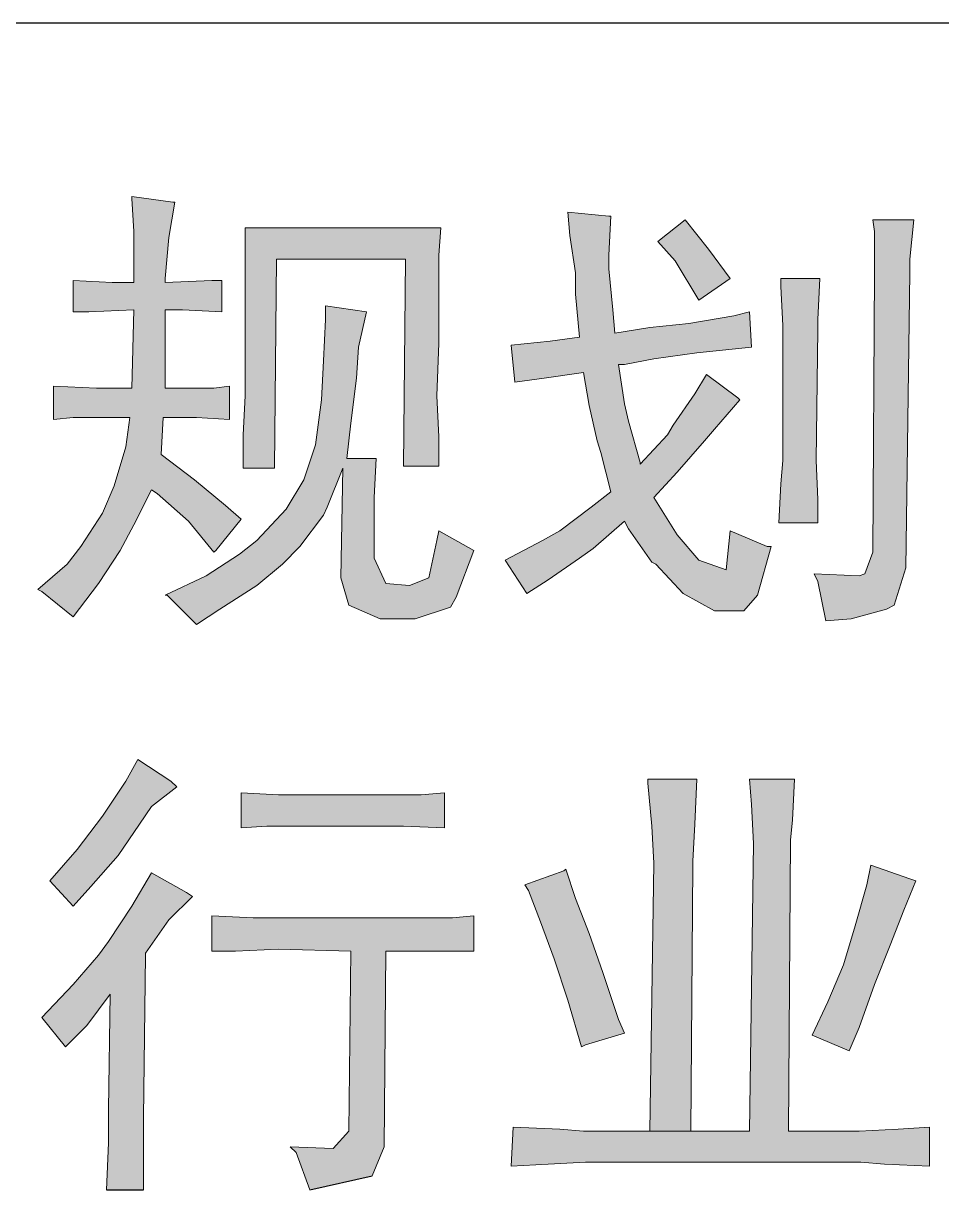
# Model space of a CAD drawing. Extents: x 36524853 to 36525459, y 2743936 to 2747542.
# Drawn here: x 36525158.149 to 36525161.731, y 2743977.851 to 2743982.398 of the extents above; entities that cross this region are included whole.
import ezdxf

# ---------------------------------------------------------------- set-up
doc = ezdxf.new("R2010")
doc.units = 0
doc.header["$LTSCALE"] = 1000
doc.header["$MEASUREMENT"] = 0
for name, color, linetype in [('A0-13 图框-细线', 7, 'Continuous'), ('A0-24 图框-填充', 7, 'Continuous'), ('TK_图框', 7, 'Continuous')]:
    doc.layers.add(name, color=color, linetype=linetype)

# ---------------------------------------------------------------- blocks, each defined once
blk = doc.blocks.new('LOGO资质4')
at = {"layer": 'A0-24 图框-填充'}
h = blk.add_hatch(color=256, dxfattribs=at)
h.dxf.hatch_style = 1
h.paths.add_polyline_path([(1897.7, 1603.73), (1899.23, 1632.69), (1925.15, 1632.69), (1951.07, 1631.17), (1951.07, 1657.09), (1938.87, 1655.56), (1900.75, 1655.56), (1900.75, 1716.55), (1914.47, 1716.55), (1944.97, 1715.03), (1944.97, 1739.42), (1937.34, 1739.42), (1900.75, 1737.9), (1900.75, 1740.95), (1903.8, 1772.97), (1908.37, 1800.41), (1906.85, 1800.41), (1874.83, 1804.98), (1874.83, 1803.46), (1876.36, 1777.54), (1876.36, 1737.9), (1859.58, 1737.9), (1829.09, 1739.42), (1829.09, 1715.03), (1841.29, 1715.03), (1876.36, 1716.55), (1874.83, 1655.56), (1862.63, 1655.56), (1847.39, 1655.56), (1813.84, 1657.09), (1813.84, 1631.17), (1829.09, 1632.69), (1861.11, 1632.69), (1873.31, 1632.69), (1870.26, 1609.82), (1861.11, 1579.33), (1851.96, 1557.98), (1835.19, 1532.06), (1824.52, 1518.34), (1801.65, 1498.52), (1804.7, 1497), (1829.09, 1477.18), (1848.91, 1503.1), (1865.68, 1529.02), (1876.36, 1548.84), (1890.08, 1576.28), (1894.65, 1573.23), (1919.05, 1551.89), (1938.87, 1527.49), (1940.39, 1529.02), (1960.21, 1553.41), (1948.02, 1564.08), (1923.62, 1583.9)])
h = blk.add_hatch(color=256, dxfattribs=at)
h.dxf.hatch_style = 1
h.paths.add_polyline_path([(2141.65, 1529.02), (2114.21, 1544.26), (2112.68, 1536.64), (2106.58, 1507.67), (2091.34, 1501.57), (2073.04, 1503.1), (2063.89, 1522.92), (2063.89, 1562.56), (2063.89, 1570.18), (2065.42, 1600.68), (2042.55, 1600.68), (2045.6, 1628.12), (2050.17, 1663.19), (2051.7, 1687.58), (2057.79, 1715.03), (2025.78, 1719.6), (2025.78, 1708.93), (2024.25, 1676.91), (2022.73, 1646.42), (2018.15, 1611.35), (2009, 1583.9), (1995.28, 1561.03), (1972.41, 1536.64), (1958.69, 1525.97), (1932.77, 1509.19), (1901.78, 1494.44), (1925.15, 1471.08), (1943.44, 1483.27), (1972.41, 1501.57), (1992.23, 1518.34), (2005.95, 1532.06), (2024.25, 1556.46), (2027.3, 1562.56), (2039.5, 1593.05), (2037.97, 1507.67), (2044.07, 1486.32), (2068.47, 1475.65), (2095.91, 1475.65), (2123.36, 1484.8), (2127.93, 1492.42)])
h.paths.add_polyline_path([(2114.21, 1759.24), (2115.73, 1780.59), (1963.26, 1780.59), (1963.26, 1762.29), (1963.26, 1731.8), (1963.26, 1690.63), (1963.26, 1689.11), (1963.26, 1649.47), (1961.74, 1618.97), (1961.74, 1593.05), (1986.13, 1593.05), (1987.66, 1756.19), (2088.29, 1756.19), (2086.76, 1594.58), (2114.21, 1594.58), (2114.21, 1617.45), (2112.68, 1649.47), (2114.21, 1690.63), (2114.21, 1725.7)])
h.paths.add_polyline_path([(2358.16, 1687.58), (2356.63, 1715.03), (2344.44, 1711.98), (2309.37, 1705.88), (2278.87, 1702.83), (2251.43, 1698.26), (2249.91, 1716.55), (2246.86, 1748.57), (2246.86, 1759.24), (2248.38, 1789.74), (2246.86, 1789.74), (2214.84, 1792.79), (2216.36, 1774.49), (2220.94, 1745.52), (2220.94, 1728.75), (2223.99, 1695.21), (2201.12, 1692.16), (2170.62, 1689.11), (2173.67, 1660.14), (2196.54, 1663.19), (2227.03, 1667.76), (2231.61, 1641.84), (2237.71, 1614.4), (2240.76, 1605.25), (2248.38, 1574.76), (2233.13, 1562.56), (2208.74, 1544.26), (2195.02, 1536.64), (2166.05, 1521.39), (2182.82, 1495.47), (2199.59, 1506.14), (2223.99, 1522.92), (2234.66, 1530.54), (2259.05, 1551.89), (2262.1, 1545.79), (2280.4, 1519.87), (2283.45, 1518.34), (2304.79, 1495.47), (2329.19, 1481.75), (2352.06, 1481.75), (2362.73, 1493.95), (2373.41, 1532.06), (2370.36, 1532.06), (2341.39, 1544.26), (2338.34, 1513.77), (2316.99, 1521.39), (2300.22, 1541.21), (2281.92, 1570.18), (2300.22, 1590), (2321.57, 1614.4), (2329.19, 1623.55), (2349.01, 1646.42), (2347.49, 1647.94), (2323.09, 1666.24), (2313.94, 1650.99), (2297.17, 1626.6), (2292.6, 1618.97), (2271.25, 1596.1), (2271.25, 1597.63), (2262.1, 1629.64), (2259.05, 1643.37), (2254.48, 1673.86), (2259.05, 1673.86), (2281.92, 1678.44), (2315.47, 1683.01)])
h.paths.add_polyline_path([(2410, 1701.31), (2410, 1708.93), (2411.52, 1740.95), (2381.03, 1740.95), (2381.03, 1734.85), (2382.55, 1704.35), (2382.55, 1599.15), (2381.03, 1580.85), (2379.5, 1550.36), (2410, 1550.36), (2410, 1568.66), (2408.47, 1599.15)])
h.paths.add_polyline_path([(2324.62, 1763.82), (2306.32, 1786.69), (2284.97, 1769.92), (2298.7, 1754.67), (2316.99, 1724.18), (2341.39, 1740.95)], flags=17)
h.paths.add_polyline_path([(2481.66, 1756.19), (2484.71, 1786.69), (2452.69, 1786.69), (2454.21, 1777.54), (2454.21, 1745.52), (2452.69, 1527.49), (2446.59, 1510.72), (2442.02, 1509.19), (2406.95, 1510.72), (2410, 1504.62), (2416.1, 1474.13), (2435.92, 1475.65), (2463.36, 1483.27), (2469.46, 1486.32), (2478.61, 1515.29), (2481.66, 1745.52)])
h = blk.add_hatch(color=256, dxfattribs=at)
h.dxf.hatch_style = 1
h.paths.add_polyline_path([(1885.5, 1213.4), (1885.5, 1214.93), (1903.8, 1240.85), (1922.1, 1259.14), (1917.52, 1262.19), (1890.08, 1277.44), (1874.83, 1251.52), (1856.53, 1224.08), (1848.91, 1213.4), (1829.09, 1190.53), (1804.7, 1164.61), (1822.99, 1141.74), (1839.76, 1158.52), (1858.06, 1182.91), (1856.53, 1092.95), (1856.53, 1067.03), (1855.01, 1030.44), (1883.98, 1030.44), (1883.98, 1059.41), (1883.98, 1086.85)])
h.paths.add_polyline_path([(1880.93, 1315.56), (1890.08, 1329.28), (1909.9, 1344.53), (1905.32, 1349.1), (1879.41, 1365.87), (1870.26, 1349.1), (1851.96, 1321.66), (1832.14, 1295.74), (1810.79, 1271.34), (1829.09, 1251.52), (1842.81, 1266.77), (1864.16, 1291.16)])
h.paths.add_polyline_path([(2118.78, 1339.95), (2100.49, 1338.43), (2068.47, 1338.43), (2013.58, 1338.43), (1989.18, 1338.43), (1960.21, 1339.95), (1960.21, 1312.51), (1980.03, 1314.03), (2013.58, 1314.03), (2065.42, 1314.03), (2086.76, 1314.03), (2118.78, 1312.51)])
h.paths.add_polyline_path([(2141.65, 1243.9), (2124.88, 1242.37), (2092.86, 1242.37), (1989.18, 1242.37), (1969.36, 1242.37), (1937.34, 1243.9), (1937.34, 1216.45), (1955.64, 1216.45), (1989.18, 1217.98), (2045.6, 1216.45), (2044.07, 1076.18), (2031.87, 1062.46), (1998.33, 1063.98), (2002.91, 1059.41), (2013.58, 1030.44), (2062.37, 1041.11), (2071.52, 1063.98), (2073.04, 1216.45), (2092.86, 1216.45), (2109.63, 1216.45), (2141.65, 1216.45)])
h.paths.add_polyline_path([(2231.61, 1230.18), (2220.94, 1257.62), (2213.31, 1280.49), (2211.79, 1278.97), (2181.29, 1268.29), (2184.34, 1263.72), (2193.49, 1239.32), (2204.16, 1210.35), (2214.84, 1178.34), (2225.51, 1141.74), (2228.56, 1143.27), (2259.05, 1152.42), (2254.48, 1163.09), (2242.28, 1199.68)], flags=17)
h.paths.add_polyline_path([(2312.42, 1283.54), (2312.42, 1286.59), (2313.94, 1315.56), (2315.47, 1350.63), (2277.35, 1350.63), (2277.35, 1347.58), (2280.4, 1314.03), (2281.92, 1285.06), (2278.87, 1076.18), (2310.89, 1076.18)], flags=17)
h.paths.add_polyline_path([(2388.65, 1303.36), (2390.18, 1318.61), (2391.7, 1350.63), (2356.63, 1350.63), (2358.16, 1330.81), (2359.68, 1300.31), (2356.63, 1076.18), (2310.89, 1076.18), (2227.03, 1076.18), (2208.74, 1077.71), (2172.15, 1079.23), (2170.62, 1048.74), (2199.59, 1050.26), (2228.56, 1051.79), (2443.54, 1051.79), (2461.84, 1050.26), (2496.91, 1048.74), (2496.91, 1079.23), (2472.51, 1077.71), (2442.02, 1076.18), (2387.13, 1076.18)])
h.paths.add_polyline_path([(2454.21, 1190.53), (2466.41, 1221.03), (2477.08, 1248.47), (2486.23, 1271.34), (2481.66, 1272.87), (2451.16, 1283.54), (2448.12, 1268.29), (2438.97, 1236.27), (2429.82, 1205.78), (2417.62, 1176.81), (2405.42, 1150.89), (2434.39, 1138.69), (2442.02, 1156.99)], flags=17)
at = {"layer": 'A0-13 图框-细线'}
blk.add_line((7000, 1940), (0, 1940), dxfattribs=at)
at = {"layer": 'A0-13 图框-细线', "lineweight": 0}
for p, q in [((1874.83, 1804.98), (1874.83, 1803.46)), ((1906.85, 1800.41), (1874.83, 1804.98)), ((1874.83, 1803.46), (1876.36, 1777.54)), ((1903.8, 1772.97), (1908.37, 1800.41)), ((1908.37, 1800.41), (1906.85, 1800.41)), ((2214.84, 1792.79), (2216.36, 1774.49)), ((2246.86, 1789.74), (2214.84, 1792.79)), ((2246.86, 1759.24), (2248.38, 1789.74)), ((2248.38, 1789.74), (2246.86, 1789.74)), ((2306.32, 1786.69), (2284.97, 1769.92)), ((2324.62, 1763.82), (2306.32, 1786.69)), ((2484.71, 1786.69), (2452.69, 1786.69)), ((2452.69, 1786.69), (2454.21, 1777.54)), ((2481.66, 1756.19), (2484.71, 1786.69)), ((1876.36, 1777.54), (1876.36, 1737.9)), ((2115.73, 1780.59), (1963.26, 1780.59)), ((1963.26, 1780.59), (1963.26, 1762.29)), ((2114.21, 1759.24), (2115.73, 1780.59)), ((2216.36, 1774.49), (2220.94, 1745.52)), ((2454.21, 1777.54), (2454.21, 1745.52)), ((1900.75, 1740.95), (1903.8, 1772.97)), ((2284.97, 1769.92), (2298.7, 1754.67)), ((1963.26, 1762.29), (1963.26, 1731.8)), ((1986.13, 1593.05), (1987.66, 1756.19)), ((1987.66, 1756.19), (2088.29, 1756.19)), ((2088.29, 1756.19), (2086.76, 1594.58)), ((2114.21, 1725.7), (2114.21, 1759.24)), ((2246.86, 1748.57), (2246.86, 1759.24)), ((2341.39, 1740.95), (2324.62, 1763.82)), ((2481.66, 1745.52), (2481.66, 1756.19)), ((2249.91, 1716.55), (2246.86, 1748.57)), ((2298.7, 1754.67), (2316.99, 1724.18)), ((1829.09, 1739.42), (1829.09, 1715.03)), ((1859.58, 1737.9), (1829.09, 1739.42)), ((1876.36, 1737.9), (1859.58, 1737.9)), ((1900.75, 1737.9), (1900.75, 1740.95)), ((1937.34, 1739.42), (1900.75, 1737.9)), ((1944.97, 1739.42), (1937.34, 1739.42)), ((1944.97, 1715.03), (1944.97, 1739.42)), ((2220.94, 1745.52), (2220.94, 1728.75)), ((2316.99, 1724.18), (2341.39, 1740.95)), ((2411.52, 1740.95), (2381.03, 1740.95)), ((2381.03, 1740.95), (2381.03, 1734.85)), ((2410, 1708.93), (2411.52, 1740.95)), ((2454.21, 1745.52), (2452.69, 1527.49)), ((2478.61, 1515.29), (2481.66, 1745.52)), ((1963.26, 1731.8), (1963.26, 1690.63)), ((2220.94, 1728.75), (2223.99, 1695.21)), ((2381.03, 1734.85), (2382.55, 1704.35)), ((2025.78, 1719.6), (2025.78, 1708.93)), ((2057.79, 1715.03), (2025.78, 1719.6)), ((2114.21, 1690.63), (2114.21, 1725.7)), ((1829.09, 1715.03), (1841.29, 1715.03)), ((1841.29, 1715.03), (1876.36, 1716.55)), ((1876.36, 1716.55), (1874.83, 1655.56)), ((1900.75, 1716.55), (1914.47, 1716.55)), ((1900.75, 1655.56), (1900.75, 1716.55)), ((1914.47, 1716.55), (1944.97, 1715.03)), ((2051.7, 1687.58), (2057.79, 1715.03)), ((2251.43, 1698.26), (2249.91, 1716.55)), ((2344.44, 1711.98), (2309.37, 1705.88)), ((2356.63, 1715.03), (2344.44, 1711.98)), ((2358.16, 1687.58), (2356.63, 1715.03)), ((2025.78, 1708.93), (2024.25, 1676.91)), ((2278.87, 1702.83), (2251.43, 1698.26)), ((2309.37, 1705.88), (2278.87, 1702.83)), ((2382.55, 1704.35), (2382.55, 1599.15)), ((2408.47, 1599.15), (2410, 1701.31)), ((2410, 1701.31), (2410, 1708.93)), ((2201.12, 1692.16), (2170.62, 1689.11)), ((2223.99, 1695.21), (2201.12, 1692.16)), ((1963.26, 1690.63), (1963.26, 1689.11)), ((1963.26, 1689.11), (1963.26, 1649.47)), ((2050.17, 1663.19), (2051.7, 1687.58)), ((2112.68, 1649.47), (2114.21, 1690.63)), ((2170.62, 1689.11), (2173.67, 1660.14)), ((2281.92, 1678.44), (2315.47, 1683.01)), ((2315.47, 1683.01), (2358.16, 1687.58)), ((2024.25, 1676.91), (2022.73, 1646.42)), ((2254.48, 1673.86), (2259.05, 1673.86)), ((2259.05, 1643.37), (2254.48, 1673.86)), ((2259.05, 1673.86), (2281.92, 1678.44)), ((2196.54, 1663.19), (2227.03, 1667.76)), ((2227.03, 1667.76), (2231.61, 1641.84)), ((2323.09, 1666.24), (2313.94, 1650.99)), ((2347.49, 1647.94), (2323.09, 1666.24)), ((1813.84, 1657.09), (1813.84, 1631.17)), ((1847.39, 1655.56), (1813.84, 1657.09)), ((1862.63, 1655.56), (1847.39, 1655.56)), ((1874.83, 1655.56), (1862.63, 1655.56)), ((1938.87, 1655.56), (1900.75, 1655.56)), ((1951.07, 1657.09), (1938.87, 1655.56)), ((1951.07, 1631.17), (1951.07, 1657.09)), ((2045.6, 1628.12), (2050.17, 1663.19)), ((2173.67, 1660.14), (2196.54, 1663.19)), ((1963.26, 1649.47), (1961.74, 1618.97)), ((2022.73, 1646.42), (2018.15, 1611.35)), ((2114.21, 1617.45), (2112.68, 1649.47)), ((2313.94, 1650.99), (2297.17, 1626.6)), ((2329.19, 1623.55), (2349.01, 1646.42)), ((2349.01, 1646.42), (2347.49, 1647.94)), ((2231.61, 1641.84), (2237.71, 1614.4)), ((2262.1, 1629.64), (2259.05, 1643.37)), ((1813.84, 1631.17), (1829.09, 1632.69)), ((1829.09, 1632.69), (1861.11, 1632.69)), ((1861.11, 1632.69), (1873.31, 1632.69)), ((1873.31, 1632.69), (1870.26, 1609.82)), ((1897.7, 1603.73), (1899.23, 1632.69)), ((1899.23, 1632.69), (1925.15, 1632.69)), ((1925.15, 1632.69), (1951.07, 1631.17)), ((2042.55, 1600.68), (2045.6, 1628.12)), ((2271.25, 1597.63), (2262.1, 1629.64)), ((2297.17, 1626.6), (2292.6, 1618.97)), ((2321.57, 1614.4), (2329.19, 1623.55)), ((1961.74, 1618.97), (1961.74, 1593.05)), ((2018.15, 1611.35), (2009, 1583.9)), ((2114.21, 1594.58), (2114.21, 1617.45)), ((2237.71, 1614.4), (2240.76, 1605.25)), ((2292.6, 1618.97), (2271.25, 1596.1)), ((2300.22, 1590), (2321.57, 1614.4)), ((1870.26, 1609.82), (1861.11, 1579.33)), ((1923.62, 1583.9), (1897.7, 1603.73)), ((2240.76, 1605.25), (2248.38, 1574.76)), ((1961.74, 1593.05), (1986.13, 1593.05)), ((2027.3, 1562.56), (2039.5, 1593.05)), ((2039.5, 1593.05), (2037.97, 1507.67)), ((2065.42, 1600.68), (2042.55, 1600.68)), ((2063.89, 1570.18), (2065.42, 1600.68)), ((2086.76, 1594.58), (2114.21, 1594.58)), ((2114.21, 1594.58), (2114.21, 1594.58)), ((2271.25, 1596.1), (2271.25, 1597.63)), ((2382.55, 1599.15), (2381.03, 1580.85)), ((2410, 1568.66), (2408.47, 1599.15)), ((1948.02, 1564.08), (1923.62, 1583.9)), ((2009, 1583.9), (1995.28, 1561.03)), ((2281.92, 1570.18), (2300.22, 1590)), ((1861.11, 1579.33), (1851.96, 1557.98)), ((1876.36, 1548.84), (1890.08, 1576.28)), ((1890.08, 1576.28), (1894.65, 1573.23)), ((2248.38, 1574.76), (2233.13, 1562.56)), ((2381.03, 1580.85), (2379.5, 1550.36)), ((1894.65, 1573.23), (1919.05, 1551.89)), ((2063.89, 1562.56), (2063.89, 1570.18)), ((2300.22, 1541.21), (2281.92, 1570.18)), ((2410, 1550.36), (2410, 1568.66)), ((1851.96, 1557.98), (1835.19, 1532.06)), ((1960.21, 1553.41), (1948.02, 1564.08)), ((1995.28, 1561.03), (1972.41, 1536.64)), ((2005.95, 1532.06), (2024.25, 1556.46)), ((2024.25, 1556.46), (2027.3, 1562.56)), ((2063.89, 1522.92), (2063.89, 1562.56)), ((2233.13, 1562.56), (2208.74, 1544.26)), ((1865.68, 1529.02), (1876.36, 1548.84)), ((1919.05, 1551.89), (1938.87, 1527.49)), ((1940.39, 1529.02), (1960.21, 1553.41)), ((2234.66, 1530.54), (2259.05, 1551.89)), ((2259.05, 1551.89), (2262.1, 1545.79)), ((2379.5, 1550.36), (2410, 1550.36)), ((2114.21, 1544.26), (2112.68, 1536.64)), ((2141.65, 1529.02), (2114.21, 1544.26)), ((2208.74, 1544.26), (2195.02, 1536.64)), ((2262.1, 1545.79), (2280.4, 1519.87)), ((2316.99, 1521.39), (2300.22, 1541.21)), ((2341.39, 1544.26), (2338.34, 1513.77)), ((2370.36, 1532.06), (2341.39, 1544.26)), ((1835.19, 1532.06), (1824.52, 1518.34)), ((1848.91, 1503.1), (1865.68, 1529.02)), ((1938.87, 1527.49), (1940.39, 1529.02)), ((1972.41, 1536.64), (1958.69, 1525.97)), ((1992.23, 1518.34), (2005.95, 1532.06)), ((2112.68, 1536.64), (2106.58, 1507.67)), ((2127.93, 1492.42), (2141.65, 1529.02)), ((2141.65, 1529.02), (2141.65, 1529.02)), ((2195.02, 1536.64), (2166.05, 1521.39)), ((2223.99, 1522.92), (2234.66, 1530.54)), ((2362.73, 1493.95), (2373.41, 1532.06)), ((2373.41, 1532.06), (2370.36, 1532.06)), ((1958.69, 1525.97), (1932.77, 1509.19)), ((2073.04, 1503.1), (2063.89, 1522.92)), ((2166.05, 1521.39), (2182.82, 1495.47)), ((2199.59, 1506.14), (2223.99, 1522.92)), ((2280.4, 1519.87), (2283.45, 1518.34)), ((2338.34, 1513.77), (2316.99, 1521.39)), ((2452.69, 1527.49), (2446.59, 1510.72)), ((1824.52, 1518.34), (1801.65, 1498.52)), ((1972.41, 1501.57), (1992.23, 1518.34)), ((2283.45, 1518.34), (2304.79, 1495.47)), ((2406.95, 1510.72), (2410, 1504.62)), ((2442.02, 1509.19), (2406.95, 1510.72)), ((2446.59, 1510.72), (2442.02, 1509.19)), ((2469.46, 1486.32), (2478.61, 1515.29)), ((1829.09, 1477.18), (1848.91, 1503.1)), ((1932.77, 1509.19), (1900.75, 1493.95)), ((1943.44, 1483.27), (1972.41, 1501.57)), ((2037.97, 1507.67), (2044.07, 1486.32)), ((2091.34, 1501.57), (2073.04, 1503.1)), ((2106.58, 1507.67), (2091.34, 1501.57)), ((2182.82, 1495.47), (2199.59, 1506.14)), ((2410, 1504.62), (2416.1, 1474.13)), ((1801.65, 1498.52), (1804.7, 1497)), ((1804.7, 1497), (1829.09, 1477.18)), ((1900.75, 1493.95), (1902.28, 1493.95)), ((1902.28, 1493.95), (1925.15, 1471.08)), ((2123.36, 1484.8), (2127.93, 1492.42)), ((2304.79, 1495.47), (2329.19, 1481.75)), ((2352.06, 1481.75), (2362.73, 1493.95)), ((1925.15, 1471.08), (1943.44, 1483.27)), ((2044.07, 1486.32), (2068.47, 1475.65)), ((2095.91, 1475.65), (2123.36, 1484.8)), ((2435.92, 1475.65), (2463.36, 1483.27)), ((2463.36, 1483.27), (2469.46, 1486.32)), ((2068.47, 1475.65), (2095.91, 1475.65)), ((2329.19, 1481.75), (2352.06, 1481.75)), ((2416.1, 1474.13), (2435.92, 1475.65)), ((1879.41, 1365.87), (1870.26, 1349.1)), ((1905.32, 1349.1), (1879.41, 1365.87)), ((1870.26, 1349.1), (1851.96, 1321.66)), ((1909.9, 1344.53), (1905.32, 1349.1)), ((2315.47, 1350.63), (2277.35, 1350.63)), ((2277.35, 1350.63), (2277.35, 1347.58)), ((2277.35, 1347.58), (2280.4, 1314.03)), ((2313.94, 1315.56), (2315.47, 1350.63)), ((2391.7, 1350.63), (2356.63, 1350.63)), ((2356.63, 1350.63), (2358.16, 1330.81)), ((2390.18, 1318.61), (2391.7, 1350.63)), ((1890.08, 1329.28), (1909.9, 1344.53)), ((1960.21, 1339.95), (1960.21, 1312.51)), ((1989.18, 1338.43), (1960.21, 1339.95)), ((2013.58, 1338.43), (1989.18, 1338.43)), ((2068.47, 1338.43), (2013.58, 1338.43)), ((2100.49, 1338.43), (2068.47, 1338.43)), ((2118.78, 1339.95), (2100.49, 1338.43)), ((2118.78, 1312.51), (2118.78, 1339.95)), ((1880.93, 1315.56), (1890.08, 1329.28)), ((2358.16, 1330.81), (2359.68, 1300.31)), ((1851.96, 1321.66), (1832.14, 1295.74)), ((1851.96, 1321.66), (1851.96, 1321.66)), ((1864.16, 1291.16), (1880.93, 1315.56)), ((1960.21, 1312.51), (1980.03, 1314.03)), ((1980.03, 1314.03), (2013.58, 1314.03)), ((2013.58, 1314.03), (2065.42, 1314.03)), ((2065.42, 1314.03), (2086.76, 1314.03)), ((2086.76, 1314.03), (2118.78, 1312.51)), ((2280.4, 1314.03), (2281.92, 1285.06)), ((2312.42, 1286.59), (2313.94, 1315.56)), ((2388.65, 1303.36), (2390.18, 1318.61)), ((2387.13, 1076.18), (2388.65, 1303.36)), ((1832.14, 1295.74), (1810.79, 1271.34)), ((2359.68, 1300.31), (2356.63, 1076.18)), ((1842.81, 1266.77), (1864.16, 1291.16)), ((2281.92, 1285.06), (2278.87, 1076.18)), ((2310.89, 1076.18), (2312.42, 1283.54)), ((2312.42, 1283.54), (2312.42, 1286.59)), ((2451.16, 1283.54), (2448.12, 1268.29)), ((2481.66, 1272.87), (2451.16, 1283.54)), ((1890.08, 1277.44), (1874.83, 1251.52)), ((1917.52, 1262.19), (1890.08, 1277.44)), ((2211.79, 1278.97), (2181.29, 1268.29)), ((2213.31, 1280.49), (2211.79, 1278.97)), ((2220.94, 1257.62), (2213.31, 1280.49)), ((1810.79, 1271.34), (1829.09, 1251.52)), ((1829.09, 1251.52), (1842.81, 1266.77)), ((2181.29, 1268.29), (2184.34, 1263.72)), ((2448.12, 1268.29), (2438.97, 1236.27)), ((2477.08, 1248.47), (2486.23, 1271.34)), ((2486.23, 1271.34), (2481.66, 1272.87)), ((1903.8, 1240.85), (1922.1, 1259.14)), ((1922.1, 1259.14), (1917.52, 1262.19)), ((2184.34, 1263.72), (2193.49, 1239.32)), ((2231.61, 1230.18), (2220.94, 1257.62)), ((1874.83, 1251.52), (1856.53, 1224.08)), ((2466.41, 1221.03), (2477.08, 1248.47)), ((1885.5, 1214.93), (1903.8, 1240.85)), ((1937.34, 1243.9), (1937.34, 1216.45)), ((1969.36, 1242.37), (1937.34, 1243.9)), ((1989.18, 1242.37), (1969.36, 1242.37)), ((2092.86, 1242.37), (1989.18, 1242.37)), ((2124.88, 1242.37), (2092.86, 1242.37)), ((2141.65, 1243.9), (2124.88, 1242.37)), ((2141.65, 1216.45), (2141.65, 1243.9)), ((2193.49, 1239.32), (2204.16, 1210.35)), ((2242.28, 1199.68), (2231.61, 1230.18)), ((2438.97, 1236.27), (2429.82, 1205.78)), ((1856.53, 1224.08), (1848.91, 1213.4)), ((2454.21, 1190.53), (2466.41, 1221.03)), ((1848.91, 1213.4), (1829.09, 1190.53)), ((1883.98, 1086.85), (1885.5, 1213.4)), ((1885.5, 1213.4), (1885.5, 1214.93)), ((1937.34, 1216.45), (1955.64, 1216.45)), ((1955.64, 1216.45), (1989.18, 1217.98)), ((1989.18, 1217.98), (2045.6, 1216.45)), ((2045.6, 1216.45), (2044.07, 1076.18)), ((2071.52, 1063.98), (2073.04, 1216.45)), ((2073.04, 1216.45), (2092.86, 1216.45)), ((2092.86, 1216.45), (2109.63, 1216.45)), ((2109.63, 1216.45), (2141.65, 1216.45)), ((2204.16, 1210.35), (2214.84, 1178.34)), ((2429.82, 1205.78), (2417.62, 1176.81)), ((2254.48, 1163.09), (2242.28, 1199.68)), ((1829.09, 1190.53), (1804.7, 1164.61)), ((1839.76, 1158.52), (1858.06, 1182.91)), ((1858.06, 1182.91), (1856.53, 1092.95)), ((2442.02, 1156.99), (2454.21, 1190.53)), ((2214.84, 1178.34), (2225.51, 1141.74)), ((2417.62, 1176.81), (2405.42, 1150.89)), ((1804.7, 1164.61), (1822.99, 1141.74)), ((1822.99, 1141.74), (1839.76, 1158.52)), ((2259.05, 1152.42), (2254.48, 1163.09)), ((2434.39, 1138.69), (2442.02, 1156.99)), ((2228.56, 1143.27), (2259.05, 1152.42)), ((2405.42, 1150.89), (2405.42, 1150.89)), ((2405.42, 1150.89), (2434.39, 1138.69)), ((2225.51, 1141.74), (2228.56, 1143.27)), ((1856.53, 1092.95), (1856.53, 1067.03)), ((1883.98, 1059.41), (1883.98, 1086.85)), ((2044.07, 1076.18), (2031.87, 1062.46)), ((2172.15, 1079.23), (2170.62, 1048.74)), ((2208.74, 1077.71), (2172.15, 1079.23)), ((2227.03, 1076.18), (2208.74, 1077.71)), ((2310.89, 1076.18), (2227.03, 1076.18)), ((2278.87, 1076.18), (2227.03, 1076.18)), ((2227.03, 1076.18), (2310.89, 1076.18)), ((2356.63, 1076.18), (2310.89, 1076.18)), ((2442.02, 1076.18), (2387.13, 1076.18)), ((2472.51, 1077.71), (2442.02, 1076.18)), ((2496.91, 1079.23), (2472.51, 1077.71)), ((2496.91, 1048.74), (2496.91, 1079.23)), ((1856.53, 1067.03), (1855.01, 1030.44)), ((1883.98, 1030.44), (1883.98, 1059.41)), ((1998.33, 1063.98), (2002.91, 1059.41)), ((2031.87, 1062.46), (1998.33, 1063.98)), ((2002.91, 1059.41), (2013.58, 1030.44)), ((2031.87, 1062.46), (2031.87, 1062.46)), ((2062.37, 1041.11), (2071.52, 1063.98)), ((2170.62, 1048.74), (2199.59, 1050.26)), ((2199.59, 1050.26), (2228.56, 1051.79)), ((2228.56, 1051.79), (2443.54, 1051.79)), ((2443.54, 1051.79), (2461.84, 1050.26)), ((2461.84, 1050.26), (2496.91, 1048.74))]:
    blk.add_line(p, q, dxfattribs=at)
at = {"layer": 'TK_图框'}
for p, q in [((2013.58, 1030.44), (2062.37, 1041.11)), ((1855.01, 1030.44), (1883.98, 1030.44))]:
    blk.add_line(p, q, dxfattribs=at)
blk = doc.blocks.new('A$C6202001D')
blk.add_blockref('LOGO资质4', (51200, 1200))

msp = doc.modelspace()

# ---------------------------------------------------------------- block references
at = {"xscale": 0.005, "yscale": 0.005, "zscale": 0.005}
msp.add_blockref('A$C6202001D', (36524893.1983, 2743966.6983), dxfattribs=at)

doc.saveas('drawing.dxf')
